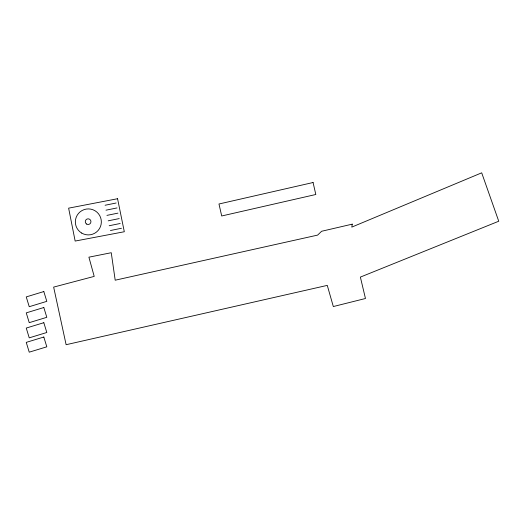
<?xml version="1.0" encoding="UTF-8"?>
<svg xmlns="http://www.w3.org/2000/svg" width="525" height="525" viewBox="0 0 525 525"><rect width="100%" height="100%" fill="white"/><g stroke="black" fill="none" stroke-linecap="round" stroke-linejoin="round"><path stroke-width="0.79" d="M105.098 205.255L116.137 203.004M105.998 210.177L117.029 207.926M106.929 215.381L117.968 213.13M108.189 220.835L119.228 218.584M109.18 225.737L120.218 223.493M110.44 230.514L121.478 228.263M352.242 224.149L351.803 227.108L481.694 172.83L498.75 221.228L360.373 277.095L365.459 298.502L333.322 306.541L327.278 285.383L66.117 344.708L53.648 287.103L94.211 276.393L88.902 257.171L111.248 252.722L115.198 280.206L317.605 235.108L321.615 231.269L352.242 224.149M43.824 291.552L26.25 296.914L29.236 306.705L46.81 301.35L43.824 291.552M43.824 307.519L26.25 312.874L29.236 322.665L46.81 317.31L43.824 307.519M43.824 322.704L26.25 328.059L29.236 337.851L46.81 332.496L43.824 322.704M43.824 337.024L26.25 342.379L29.236 352.17L46.81 346.815L43.824 337.024M313.077 182.516L218.971 203.995L221.707 215.978L315.814 194.499L313.077 182.516M117.567 198.726L68.624 208.156L75.154 241.067L124.307 231.742L117.567 198.726M86.592 224.037A2.828 2.828 0 0 0 90.943 221.78A2.828 2.828 0 0 0 86.815 219.142A2.828 2.828 0 0 0 86.592 224.037M81.677 233.067A13 13 0 0 0 101.345 222.108A13 13 0 0 0 82.018 210.551A13 13 0 0 0 81.677 233.067"/></g></svg>
